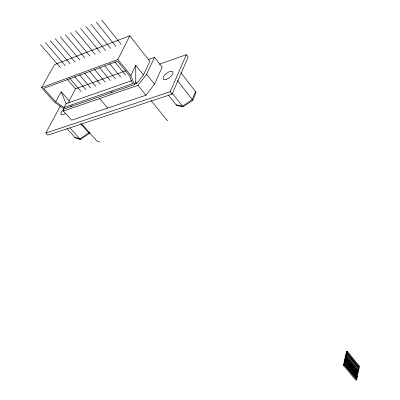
<?xml version="1.0" encoding="UTF-8"?>
<svg xmlns="http://www.w3.org/2000/svg" width="400" height="400" viewBox="0 0 400 400"><rect width="100%" height="100%" fill="white"/><g stroke="black" fill="none" stroke-linecap="round" stroke-linejoin="round"><path stroke-width="0.6" d="M68.81 103.215L69.18 100.86L75.57 88.81L125.905 70.765M148.055 59.645L154.515 57.315L162.22 67.195L154.485 84.18L145.99 95.215L71.585 120.175L63.385 111.05L63.765 108.74M343.86 363.47L344.06 362.53L345.045 362.41L357.29 377.09L357.1 378.025L356.12 378.13L343.86 363.47L344.845 363.35L357.1 378.025M344.845 363.35L345.045 362.41M358.125 372.715L358.31 371.785L346.135 357.08L345.155 357.2L344.955 358.13L357.15 372.82L358.125 372.715L345.94 358.015L346.135 357.08M355.165 368.125L357.52 370.97L358.495 370.86L358.68 369.935L345.82 354.375L346.015 353.45L346.995 353.33L359.12 368.055L358.94 368.98L357.965 369.085M356.725 379.9L356.915 378.96L344.645 364.295L343.66 364.41L343.46 365.35L355.745 380L356.725 379.9L344.445 365.24L344.645 364.295M357.4 376.5L357.585 375.565L345.36 360.88L344.375 361L344.18 361.935L345.165 361.82L357.4 376.5L356.42 376.605M357.77 374.635L357.955 373.705L345.76 359.005L344.775 359.13L344.575 360.065L356.795 374.745L357.77 374.635L345.56 359.945L345.76 359.005M358.335 367.25L359.305 367.135L359.49 366.215L347.39 351.475L346.41 351.605L346.21 352.525L355.99 364.4M354.38 367.175L345.35 356.27L345.545 355.34L346.53 355.215L346.335 356.15L358.495 370.86M345.165 361.82L345.36 360.88M358.94 368.98L346.8 354.26L346.995 353.33M359.305 367.135L347.19 352.405L347.39 351.475M195.52 91.63L192.245 99.565L182.44 106.18L176.08 104.765M168.435 95.13L176.61 105.43L182.97 106.85L192.77 100.245L196.04 92.31L180.875 72.555M60.31 106.06L45.855 133.025L47.825 135.135L172.1 94.13L188.19 57.065L186.39 54.675L159.355 64.26M45.855 133.025L170.205 91.725L186.39 54.675M63.385 111.05L137.965 85.345L146.58 74.275L154.515 57.315M143.45 74.95L149.865 61.315L129.795 35.795L54.515 64.645L41.535 87.66L54.765 102.38L64.245 108.915L134.37 84.65L135.76 81.725L135.74 65.33L143.45 74.95L136.985 83.235L134.325 84.155M134.37 84.65L130.845 75.465L135.74 65.33M89.315 131.74L88.775 132.83L79.865 138.9L74.87 137.3M67.01 128.65L75.415 137.9L80.415 139.505L89.32 133.435L89.86 132.35M41.535 87.66L117.87 59.49L129.795 35.795M64.04 107.535L132.525 83.755L129.42 75.695L117.625 61.2L43.685 88.395L55.705 101.785L64.04 107.535L66.105 103.65L131.775 80.685M55.705 101.785L61.14 91.77L69.18 100.86M70.405 106.3L72.105 105.71M110.77 92.315L112.49 91.72M346.21 352.525L347.19 352.405M345.35 356.27L346.335 356.15M344.575 360.065L345.56 359.945M345.82 354.375L346.8 354.26M344.955 358.13L345.94 358.015M343.46 365.35L344.445 365.24M99.82 141.95L98.46 141.755A5.09 4.64 -64.9 0 1 96.525 140.585L81.755 124.015M167.715 120.775L167.19 120.285A5.415 0.5 53.6 0 1 165.905 118.815L151.005 100.48M69.9 127.895L80.415 139.505M80.53 123.59L89.32 133.435M67.44 79.46L75.57 88.81M40.51 44.665L60.405 67.61M69.745 78.38L81.115 91.49M45.39 42.695L65.27 65.765M74.6 76.59L85.955 89.775M50.31 40.715L70.165 63.905M79.485 74.79L90.83 88.04M99.63 98.555L107.75 108.045M55.27 38.715L75.1 62.03M84.41 72.975L95.74 86.295M60.265 36.7L79.905 59.94M89.525 71.325L100.345 84.13M343.66 364.41L344.45 365.355M65.3 34.67L84.915 58.035M94.52 69.48L105.33 82.355M348.125 366.665L348.915 367.61M350.1 369.03L350.89 369.98M352.075 371.395L353.26 372.815M354.05 373.765L355.235 375.185M344.06 362.53L344.85 363.48M344.775 359.13L345.56 360.08M344.375 361L345.56 362.42M70.375 32.625L89.965 56.115M99.56 67.625L110.35 80.57M345.155 357.2L345.94 358.145M345.545 355.34L346.33 356.29M75.49 30.56L95.285 54.46M104.785 65.935L115.47 78.84M356.77 365.35L357.945 366.775M346.015 353.45L346.8 354.4M80.645 28.48L100.41 52.515M109.5 63.57L120.57 77.025M346.41 351.605L347.19 352.555M85.84 26.385L105.58 50.55M114.655 61.665L125.71 75.2M117.87 59.49L130.845 75.465M135.76 81.725L136.985 83.235M137.965 85.345L145.99 95.215M91.08 24.275L110.62 48.37M96.36 22.145L115.87 46.375M146.58 74.275L154.485 84.18M101.68 20L121.16 44.365M172.09 93.065L182.97 106.85M170.205 91.725L172.1 94.13M177.435 80.47L192.77 100.245M61.14 91.77L66.105 103.65M65.63 113.4A5.61 2.22 -40.7 0 1 60.945 114.215A5.61 2.22 -40.7 0 1 63.925 109.12M166.295 79.4A6.045 2.59 -38.3 0 0 172.965 72.08A6.045 2.59 -38.3 0 0 164.83 74.91A6.045 2.59 -38.3 0 0 166.295 79.4"/></g></svg>
